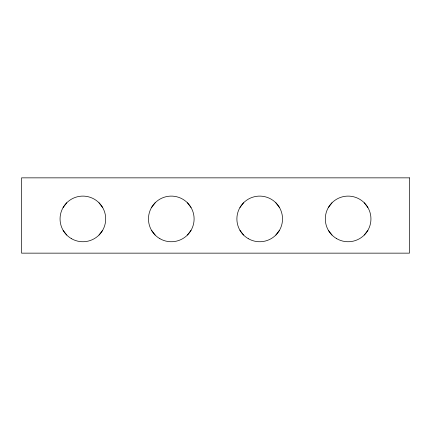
<?xml version="1.0" encoding="UTF-8"?>
<svg xmlns="http://www.w3.org/2000/svg" width="431" height="431" viewBox="0 0 431 431"><rect width="100%" height="100%" fill="white"/><g stroke="black" fill="none" stroke-linecap="round" stroke-linejoin="round"><path stroke-width="0.65" d="M63.109 207.516L66.74 202.785M99.006 235.057L102.632 230.332M151.529 207.516L155.155 202.785M187.426 235.057L191.052 230.332M239.948 207.516L243.574 202.785M275.845 235.057L279.471 230.332M328.368 207.516L331.994 202.785M364.26 235.057L367.891 230.332M364.26 202.785L367.891 207.516M328.368 230.332L331.994 235.057M275.845 202.785L279.471 207.516M239.948 230.332L243.574 235.057M187.426 202.785L191.052 207.516M151.529 230.332L155.155 235.057M99.006 202.785L102.632 207.516M63.109 230.332L66.74 235.057M409.45 177.852L21.55 177.852L21.55 253.148L409.45 253.148L409.45 177.852M336.719 238.682A22.816 22.816 0 0 0 370.946 218.921A22.816 22.816 0 0 0 336.719 199.16A22.816 22.816 0 0 0 336.719 238.682M248.299 238.682A22.816 22.816 0 0 0 282.526 218.921A22.816 22.816 0 0 0 248.299 199.16A22.816 22.816 0 0 0 248.299 238.682M159.879 238.682A22.816 22.816 0 0 0 194.106 218.921A22.816 22.816 0 0 0 159.879 199.16A22.816 22.816 0 0 0 159.879 238.682M71.465 238.682A22.816 22.816 0 0 0 105.692 218.921A22.816 22.816 0 0 0 71.465 199.16A22.816 22.816 0 0 0 71.465 238.682"/></g></svg>
